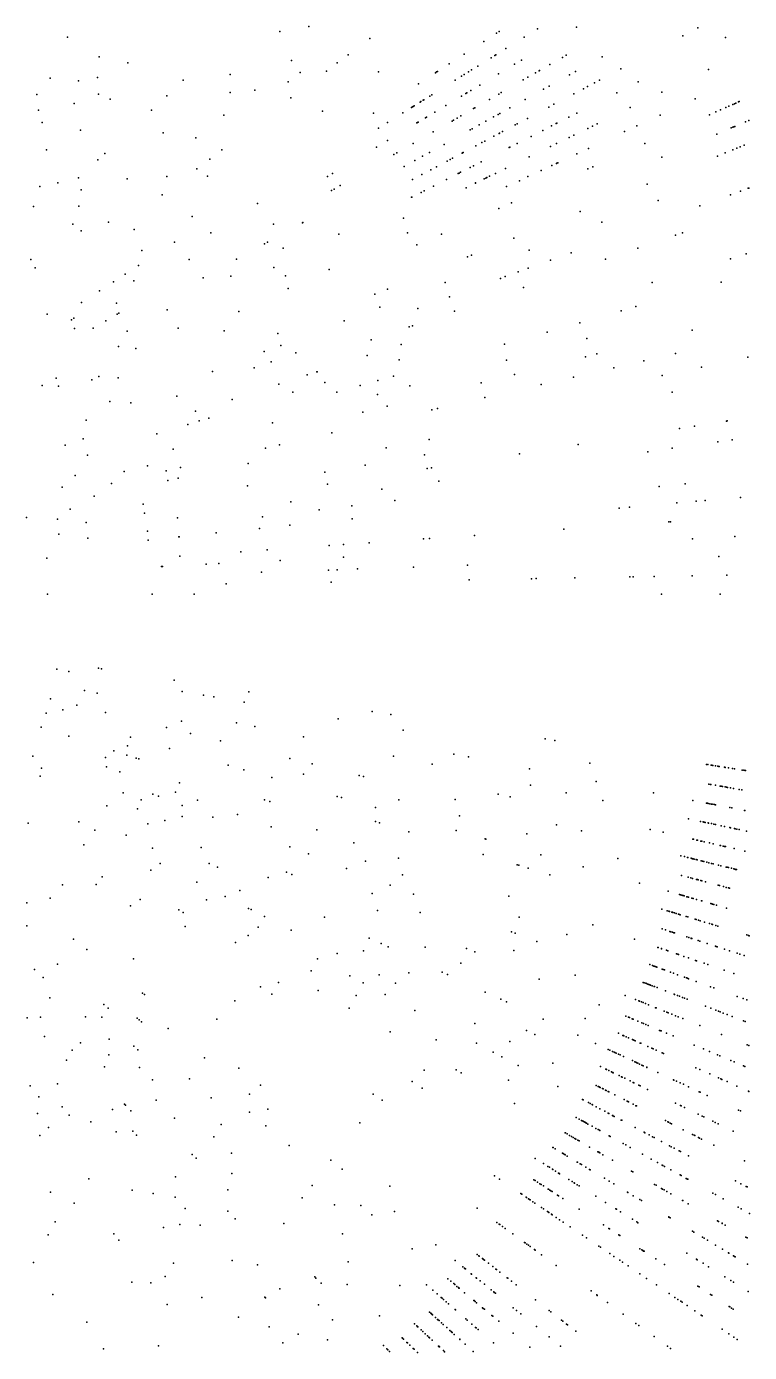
# Model space of a CAD drawing. Header units: metres. Extents: x -4327 to 4266, y -3886 to 3992.
# Drawn here: x 36.6 to 103.5, y -70.3 to 52.6 of the extents above; entities that cross this region are included whole.
import ezdxf

# ---------------------------------------------------------------- set-up
doc = ezdxf.new("R2010")
doc.units = ezdxf.units.M

msp = doc.modelspace()

# ---------------------------------------------------------------- linework, layer by layer
for p in [(40.35, 51.64, 2476.88), (60.01, 52.17, 2491.23), (62.71, 52.62, 2479.9), (80.09, 52.01, 2482.41), (80.32, 52.16, -94.79), (82.63, 51.63, -95.59), (83.88, 52.41, 2466.02), (87.49, 52.57, 2477.4), (97.34, 51.76, 2478.55), (98.73, 52.5, 2483.48), (101.29, 51.61, 2494.41), (68.36, 51.51, 2470.52), (78.91, 51.24, -91.51), (80.94, 50.58, -93.34), (43.3, 49.81, 2494.38), (45.94, 49.26, 2494.34), (61.1, 49.48, 2463.25), (65.34, 49.24, 2478.65), (66.34, 49.99, 2475.61), (75.7, 49.16, -96.32), (77.08, 50.06, -94.4), (79.58, 49.73, -94.61), (79.93, 49.94, -95.96), (80.01, 50, -94.09), (82.4, 49.51, -94.42), (86.18, 49.76, 2481.01), (86.53, 49.96, 2491), (89.86, 49.81, 2493.63), (55.43, 48.18, 2469.91), (61.89, 48.35, 2460.75), (64.33, 48.48, 2481.19), (69.16, 48.43, 2475.81), (74.44, 48.34, -97.02), (74.54, 48.41, -97.26), (74.62, 48.46, -96.83), (76.84, 48.02, -90.76), (77.08, 48.17, -99.14), (77.5, 48.43, -90.34), (77.77, 48.6, -97.01), (78.36, 48.96, 2472.02), (80.26, 48.22, -96.91), (81.76, 49.12, -95.54), (83.69, 48.32, -95.33), (84.03, 48.52, -93.86), (84.05, 48.53, -92.76), (85.03, 49.09, -93.74), (86.83, 48.13, -94.77), (87.41, 48.45, -93.35), (91.6, 48.7, 2452.81), (99.71, 48.63, 2463.75), (38.74, 47.84, 2479.99), (41.38, 47.6, 2486.45), (43.12, 47.89, 2486.92), (51.08, 47.64, 2486.02), (57.7, 46.73, 2497.15), (60.8, 47.5, 2459.29), (72.87, 47.32, -92.62), (76.27, 47.66, -90.38), (78.55, 47.2, 2451.79), (82.56, 47.67, 2478.17), (83, 47.92, 2491.16), (84.45, 46.81, 2474.87), (84.95, 47.09, -95.91), (88.13, 46.86, -95.29), (88.52, 47.07, -94.47), (89.17, 47.41, -93.31), (89.62, 47.65, -92.76), (93.21, 47.49, 2473.29), (37.5, 46.31, 2454.78), (40.97, 45.5, 2466.74), (43.22, 46.34, 2497.95), (44.32, 45.9, 2462.17), (49.56, 46.21, 2459.57), (55.42, 46.5, 2478.44), (61.04, 46, 2479.57), (73, 45.61, -92.36), (73.09, 45.67, -91.57), (73.29, 45.79, -92.72), (73.34, 45.83, -91.98), (73.9, 46.18, -92.38), (74.08, 46.29, -94.24), (76.85, 46.18, 2470.87), (77.24, 46.41, -92.66), (77.33, 46.46, -92.56), (77.71, 46.69, -90.71), (79.45, 45.87, -90.69), (80.3, 46.36, -89.69), (80.52, 46.49, -91.92), (82.74, 45.87, -92.41), (87.25, 46.39, -97.05), (91.22, 46.48, 2484.89), (95.41, 46.53, 2477.73), (98.49, 45.93, 2504.64), (102.13, 45.47, -119.3), (102.24, 45.52, -120.22), (102.49, 45.63, -117.9), (102.55, 45.66, -117.84), (37.66, 44.88, 2469.05), (48.12, 44.88, 2486.88), (54.82, 44.4, 2462.99), (63.96, 44.78, 2488.78), (68.68, 44.6, -94.77), (71.41, 44.62, -94.4), (72.2, 45.11, -92.55), (72.29, 45.17, -95.15), (72.36, 45.22, -91.35), (72.45, 45.27, -92.27), (74.37, 44.68, -97.15), (75.39, 45.3, -90.92), (76.79, 44.34, -93.69), (77.95, 45.01, -90.65), (78.08, 45.08, -92.61), (79.8, 44.24, 2477.32), (80.25, 44.48, -90.32), (80.38, 44.55, -92.65), (81.32, 45.08, -94.05), (84.93, 45.16, 2500.4), (85.4, 45.41, -92.74), (87.51, 44.59, -94.07), (92.46, 45.1, 2464.1), (95.23, 44.41, 2484.28), (99.81, 44.44, -119.95), (100.41, 44.7, -119.35), (100.83, 44.89, -121.98), (101.31, 45.11, -119.12), (101.6, 45.24, 2470), (101.96, 45.4, -117.42), (38, 43.72, 2498.58), (41.55, 43.02, 2463.77), (69.16, 43.21, -96.38), (70, 43.74, 2459.87), (72.69, 43.68, -91.49), (72.78, 43.73, 2450.53), (72.82, 43.75, -91.35), (73.51, 44.17, -92.31), (73.6, 44.22, -91.53), (75.97, 43.86, -91.49), (76.1, 43.93, -93.76), (76.45, 44.14, -90.96), (77.65, 43.04, -92.9), (77.82, 43.14, -95.47), (78.49, 43.51, -90.57), (79.11, 43.85, -93.72), (81.82, 43.51, 2479.27), (81.99, 43.59, 2484.27), (82.95, 44.1, -92.37), (85.19, 43.41, -96.72), (85.61, 43.62, -96.25), (85.66, 43.65, -96.19), (86.78, 44.21, -94.93), (88.54, 43.18, 2489.8), (88.97, 43.39, -94.71), (89.4, 43.6, 2479.76), (93.08, 43.41, -101.65), (101.81, 43.22, -122.1), (101.97, 43.28, -118.21), (102.05, 43.32, 2492.29), (102.14, 43.36, -119.06), (103.15, 43.79, -118.02), (103.46, 43.92, 2496.22), (49.21, 42.78, 2464.39), (52.24, 42.31, 2489.34), (69.99, 42.05, -95.97), (72.37, 41.78, -92.96), (74.21, 42.85, -91.35), (78.72, 41.86, -95.98), (79.01, 42.01, -90.82), (79.85, 42.46, -93.39), (80.34, 42.72, -90.74), (80.36, 42.73, -92.47), (80.65, 42.88, 2480.07), (82.01, 41.78, -89.32), (83.28, 42.43, -93.21), (84.36, 42.99, 2461.18), (85.65, 41.78, -95.97), (86.82, 42.35, -94.67), (87.26, 42.56, -94.52), (91.95, 42.88, 2495.44), (100.48, 42.65, -119.71), (38.41, 41.19, 2487.61), (43.81, 40.86, 2467.77), (54.66, 41.19, 2484.06), (68.98, 41.45, 2478.94), (70.58, 40.75, -96.42), (70.84, 40.9, -95.83), (73.24, 40.6, -94.81), (73.88, 40.95, -94.17), (75.23, 41.7, -95.47), (76.91, 40.89, -91.04), (76.94, 40.91, -92.38), (77, 40.94, -96.07), (78.18, 41.57, -90.35), (81.26, 41.4, -101.56), (81.32, 41.43, -92.93), (85.09, 41.5, -96.6), (87.52, 40.81, -93.62), (88.59, 41.31, 2470.57), (93.83, 41.77, 2460.11), (100.54, 40.62, -121.7), (101.26, 40.91, -119.65), (101.97, 41.2, 2472.56), (102.34, 41.35, -119.6), (102.64, 41.47, -121.68), (103.02, 41.62, -119.61), (43.17, 40.26, 2487.55), (52.34, 39.44, 2476.88), (53.53, 40.34, 2482.1), (71.54, 39.65, -95.19), (72.52, 40.2, 2470.86), (73.99, 39.34, -94.77), (74.52, 39.62, -90.85), (75.5, 40.14, -93.57), (75.78, 40.3, 2477.26), (76.01, 40.42, -94.72), (77.64, 39.56, -93.08), (77.94, 39.71, -91.03), (78.65, 40.08, -93.38), (80.92, 39.47, -93.08), (83.11, 40.54, -93.84), (85.21, 39.74, -93.36), (85.65, 39.94, -96.75), (85.68, 39.95, -95.32), (85.75, 39.98, -95.6), (88.54, 39.42, 2484.11), (89.02, 39.63, 2497.35), (95.41, 40.5, 2482.59), (39.47, 38.12, 2483.64), (41.38, 38.59, 2499.36), (45.87, 38.49, 2466.77), (49.55, 38.71, 2478.7), (53.32, 38.74, 2490.88), (64.43, 38.71, 2482.36), (64.91, 39, 2456.58), (72.31, 38.45, -95.1), (73.16, 38.9, -95.58), (75.46, 38.45, -92.27), (76.53, 38.99, -91.16), (76.62, 39.04, -91.06), (76.76, 39.11, -95), (78.14, 38.11, -94.62), (78.15, 38.12, -91.88), (78.94, 38.5, -91.39), (79.11, 38.58, -92.59), (79.18, 38.62, -90.78), (79.45, 38.75, -91.19), (79.99, 39.01, 2490.16), (82.21, 38.33, -96.58), (83, 38.71, -98.16), (84.23, 39.28, -98.95), (37.8, 37.8, 2480.67), (41.63, 37.48, 2474.37), (49.12, 37.02, 2477.99), (64.81, 37.42, 2471.37), (65.05, 37.56, 2480.61), (65.61, 37.88, 2457.83), (73.1, 37.25, -94.64), (73.38, 37.39, -94.37), (74.24, 37.83, -94.85), (77.27, 37.68, -91.43), (81.02, 37.78, 2501.15), (94.05, 38, 2494.94), (101.75, 37.03, 2464.62), (102.68, 37.37, -118.92), (103.4, 37.64, -119.23), (103.45, 37.65, -120.21), (37.21, 35.93, 2462.96), (41.39, 35.98, 2482.64), (57.96, 36.21, 2480.56), (72.22, 36.8, -95.48), (72.23, 36.81, -96.46), (80.3, 35.75, 2497.45), (81.46, 36.27, 2494.91), (95.05, 36.49, 2471.15), (98.92, 36.01, 2457.25), (44.15, 34.49, 2474.62), (51.91, 35.02, 2468.46), (62.13, 34.44, 2479.98), (62.16, 34.46, 2481.48), (71.48, 34.86, 2491.73), (87.82, 35.48, 2497.45), (89.85, 34.49, 2501.65), (40.86, 34.29, 2475.43), (41.62, 33.7, 2485.17), (46.53, 33.8, 2480.58), (53.62, 33.51, 2492.7), (59.42, 34.3, 2490.31), (65.49, 33.37, 2471.91), (71.85, 33.51, 2483.99), (74.98, 33.38, 2486.4), (96.67, 33.29, 2481.39), (97.31, 33.51, 2497.88), (50.27, 32.64, 2469.02), (58.61, 32.49, 2481.6), (58.88, 32.64, 2493.09), (60.32, 32.07, 2479.81), (72.72, 32.38, 2493.98), (81.68, 33, 2503.2), (93.18, 32.09, 2491.05), (36.96, 31.02, 2491.78), (47.23, 31.85, 2457.09), (51.63, 31.02, 2481.02), (56.01, 31.05, 2471.17), (77.39, 31.27, 2487.6), (77.77, 31.42, 2499.59), (83.1, 31.9, 2490.66), (85.07, 30.96, 2494.86), (86.99, 31.66, 2476.52), (90.19, 31.05, 2479.42), (101.74, 31.1, 2483.22), (103.21, 31.56, -119.8), (37.36, 30.25, 2482.53), (45.68, 29.66, 2465.15), (46.92, 30.47, 2471.12), (59.47, 30.3, 2471.6), (60.55, 29.53, 2494.84), (64.58, 30.11, 2487.73), (82.1, 29.88, 2482.46), (83.03, 30.22, 2472.17), (44.6, 28.96, 2467.93), (46.49, 29.05, 2481.14), (52.92, 29.33, 2492.52), (55.47, 29.49, 2476.45), (60.78, 28.34, 2483.34), (69.99, 28.28, 2492.86), (75.32, 28.91, 2485.19), (80.45, 29.28, 2471.02), (80.89, 29.44, 2484.51), (82.59, 28.44, 2481.96), (94.51, 28.9, 2498.05), (100.88, 28.93, 2481.28), (41.65, 27.05, 2494.26), (43.32, 28.13, 2459.46), (68.82, 27.81, 2496.4), (75.73, 27.56, 2482.44), (75.74, 27.57, 2482.94), (38.48, 25.96, 2466.56), (44.88, 26.97, 2492.95), (44.95, 25.95, 2471.46), (45.11, 26.05, 2480.45), (49.57, 26.36, 2479.86), (56.21, 26.21, 2498.48), (69.28, 26.6, 2495.9), (72.81, 26.5, 2469.78), (76.18, 26.23, 2481.69), (91.63, 26.27, 2477.67), (93, 26.67, 2479.61), (40.71, 25.44, 2479.04), (40.95, 25.59, 2493.53), (40.99, 24.63, 2469.29), (42.72, 24.67, 2477.76), (43.89, 25.34, 2477.73), (50.59, 24.67, 2486.36), (65.99, 25.33, 2467.99), (71.99, 24.79, 2470.08), (72.3, 24.89, 2480.57), (87.79, 25.17, 2479.57), (45.88, 24.39, 2474.2), (54.86, 24.42, 2473.52), (59.84, 24.17, 2490.41), (68.48, 23.58, 2481.44), (84.78, 24.31, 2467.67), (88.45, 23.7, 2449.79), (98.19, 24.48, 2489.19), (45.09, 22.97, 2473.73), (46.68, 22.77, 2472.95), (58.58, 22.49, 2473.45), (60.11, 23.07, 2484.67), (61.51, 22.39, 2473.88), (68.1, 22.13, 2499.97), (71.24, 23.15, 2473.87), (80.82, 23.18, 2465.57), (89.38, 22.29, 2501.05), (96.67, 22.32, 2473.51), (57.63, 20.98, 2470.99), (59.22, 21.56, 2484.45), (71.07, 21.73, 2499.4), (81, 21.7, 2459.07), (88.33, 22.02, 2471.57), (90.96, 21, 2497.51), (93.74, 21.64, 2465.62), (99.08, 21.06, 2491.44), (103.35, 21.97, 2498.27), (39.3, 20.02, 2487.86), (42.61, 19.87, 2498.31), (43.27, 20.18, 2465.29), (45.06, 20.06, 2477.51), (53.78, 20.64, 2484.58), (62.56, 20.33, 2486.13), (63.45, 20.61, 2470.35), (63.47, 20.62, 2471.1), (69.1, 19.82, 2462.95), (70.55, 20.23, 2468.16), (81.75, 20.38, 2470.56), (87.22, 20.14, 2466.88), (95.42, 20.28, 2500.35), (38, 19.36, 2481.88), (39.52, 19.28, 2480.36), (59.94, 19.48, 2484.45), (61.23, 18.72, 2470.67), (64.2, 19.63, 2486.09), (65.3, 18.72, 2465.56), (67.47, 19.35, 2498.26), (69.07, 18.51, 2496.48), (72.06, 19.31, 2463.62), (78.67, 19.61, 2497.43), (84.21, 19.44, 2494.25), (96.34, 18.73, 2480.56), (44.26, 17.88, 2465.29), (46.23, 17.75, 2487.01), (50.47, 18.37, 2492.42), (55.59, 18.06, 2463.31), (69.95, 17.44, 2469.95), (74.61, 17.23, 2484.07), (79.01, 18.24, 2456.41), (42.07, 16.15, 2465.84), (52.2, 16.96, 2484.39), (52.55, 16.07, 2487.14), (53.45, 16.34, 2469.12), (67.7, 16.88, 2483.27), (74.09, 17.11, 2466.83), (101.39, 16.06, 2491.39), (101.44, 16.07, 2492.64), (48.63, 14.87, 2485.98), (51.51, 15.75, 2499.92), (59.35, 15.9, 2475.24), (64.84, 14.97, 2464.35), (97.04, 15.37, 2483.31), (98.42, 15.59, 2484.25), (40.14, 13.82, 2470.89), (41.81, 14.4, 2494.36), (58.7, 13.55, 2481.77), (59.99, 13.85, 2480.24), (69.85, 13.58, 2484.23), (73.86, 14.36, 2484.86), (87.66, 13.88, 2483.16), (96.36, 13.54, 2493.85), (100.59, 14.14, 2465.41), (101.92, 14.32, 2497.88), (42.2, 12.9, 2489.11), (50.15, 13.44, 2472.2), (73.41, 12.94, 2461.87), (82.2, 13.02, 2480.1), (94.09, 13.22, 2469.67), (45.6, 11.37, 2497.06), (47.75, 11.9, 2471.51), (49.5, 11.43, 2483.73), (50.83, 11.74, 2483.95), (57.07, 12.13, 2458.81), (64.17, 11.31, 2462.64), (67.93, 11.98, 2503.55), (73.67, 11.67, 2463.37), (74.07, 11.73, 2476.61), (39.87, 9.94, 2469.91), (41.06, 11, 2473.88), (44.43, 10.26, 2495.33), (49.64, 10.55, 2480.98), (50.61, 10.76, 2463.71), (57.02, 10.06, 2497.58), (64.42, 10.2, 2464.89), (74.73, 10.5, 2492.36), (95.14, 10, 2486.66), (97.55, 10.25, 2479.31), (42.81, 9.1, 2468.86), (69.46, 9.76, 2496.51), (70.66, 8.68, 2485.48), (98.58, 8.63, 2467.27), (99.42, 8.7, 2488.25), (102.68, 8.98, 2468.85), (40.6, 7.89, 2485.91), (47.36, 8.35, 2483.53), (47.48, 7.52, 2482.28), (61.03, 8.58, 2482.74), (63.67, 7.82, 2475.67), (66.68, 8.19, 2487.84), (91.43, 8, 2491.81), (92.39, 8.08, 2481.27), (96.78, 8.47, 2489.86), (36.56, 7.11, 2483.22), (39.42, 6.95, 2487.43), (42.08, 6.66, 2479.38), (50.53, 7.1, 2494.23), (58.4, 7.17, 2479.3), (60.94, 6.4, 2468.49), (66.73, 7.01, 2484.59), (96.03, 6.71, 2502.15), (96.21, 6.73, 2471.87), (39.54, 5.56, 2481.68), (42.24, 5.19, 2476.88), (47.75, 5.86, 2484.53), (47.83, 5.03, 2483.78), (47.83, 5.03, 2483.53), (50.66, 5.32, 2489.98), (50.7, 5.33, 2491.98), (54.11, 5.69, 2462.9), (58.15, 6.11, 2463.81), (73.33, 5.13, 2472.16), (73.88, 5.17, 2490.65), (78.06, 5.46, 2494.27), (86.31, 6.04, 2497.25), (98.22, 5.15, 2486.06), (102.15, 5.35, 2482.64), (56.42, 3.95, 2498.36), (58.86, 4.12, 2486.3), (64.6, 4.52, 2499.16), (65.9, 4.61, 2496.63), (68.28, 4.77, 2484.31), (38.44, 3.36, 2482.45), (49.07, 2.57, 2468.01), (49.15, 2.58, 2472.01), (50.75, 3.55, 2487.23), (53.19, 2.79, 2471.93), (54.37, 2.85, 2464.15), (60.04, 3.15, 2476.52), (65.92, 3.45, 2494.88), (72.4, 2.53, 2481.94), (77.41, 2.7, 2469.04), (100.68, 3.52, 2477.95), (58.32, 2.04, 2459.31), (64.54, 2.25, 2492.16), (65.34, 2.28, 2471.14), (67.2, 2.35, 2489.84), (77.54, 1.35, 2472.03), (83.33, 1.45, 2483.85), (83.77, 1.46, 2496.84), (87.34, 1.52, 2481.96), (92.43, 1.61, 2473.27), (92.73, 1.62, 2481.27), (94.7, 1.65, 2497.45), (98.21, 1.71, 2482.81), (101.42, 1.77, 2494.94), (38.5, 0, 2476.7), (48.2, 0, 2489.28), (52.07, 0, 2479.2), (55.06, 0.96, 2492.64), (64.76, 1.13, 2499.41), (95.37, 0, 2478.92), (100.79, 0, 2479.2), (39.37, -6.94, 2484.18), (40.49, -7.14, 2471.16), (43.22, -6.84, 2468.11), (43.5, -6.89, 2484.61), (50.23, -7.96, 2485.98), (38.78, -9.67, 2483.93), (41.94, -8.91, 2495.38), (43.09, -9.16, 2485.11), (50.96, -8.99, 2463.96), (52.95, -9.34, 2495.17), (53.9, -9.5, 2477.15), (57.16, -9.05, 2496.33), (38.39, -11.01, 2481.93), (39.92, -10.7, 2483.91), (41.22, -10.28, 2472.14), (43.86, -10.94, 2473.84), (56.72, -10, 2484.08), (68.56, -10.86, 2470.53), (50.9, -11.75, 2487.2), (55.99, -11.9, 2469.09), (57.7, -12.26, 2485.8), (65.41, -11.53, 2459.6), (70.3, -11.13, 2484.98), (37.92, -12.32, 2477.68), (40.49, -13.16, 2477.88), (46.2, -13.25, 2482.03), (49.52, -12.35, 2494.73), (51.74, -12.9, 2474.68), (62.21, -13.22, 2454.18), (71.44, -12.6, 2485.44), (84.59, -13.4, 2471.77), (44.64, -14.51, 2494.31), (45.91, -14.04, 2479.04), (49.79, -14.28, 2466.46), (54.52, -13.59, 2481.86), (85.5, -13.54, 2498.5), (37.13, -15, 2488.68), (43.88, -15.11, 2465.81), (45.85, -14.9, 2489.53), (46.71, -15.18, 2467.01), (46.96, -15.26, 2479.76), (55.23, -15.84, 2478.33), (60.95, -15.2, 2476.45), (63, -15.71, 2454.14), (70.55, -15, 2470.95), (74.12, -15.75, 2458.08), (76.13, -14.8, 2472.03), (77.48, -15.06, 2472.99), (88.72, -15.64, 2482.62), (99.52, -15.76, -119.75), (99.66, -15.78, -122.88), (99.97, -15.83, -129.04), (100.03, -15.84, -118.65), (100.11, -15.86, -123.16), (100.38, -15.9, -120.65), (100.57, -15.93, -122.77), (100.68, -15.95, 2473.9), (100.69, -15.95, -124.29), (37.83, -16.84, 2489.16), (37.96, -16.11, 2478.66), (43.97, -16, 2486.56), (45.19, -16.45, 2483.28), (56.68, -16.25, 2484.8), (59.27, -16.99, 2483.98), (62.21, -16.67, 2485.42), (67.38, -16.8, 2471.52), (67.76, -16.89, 2485.52), (83.15, -16.16, 2484.06), (101.19, -16.03, 2486.64), (101.22, -16.03, -128.04), (101.25, -16.04, -120.23), (101.58, -16.09, -119.29), (101.93, -16.14, -119.31), (102.12, -16.17, -126.34), (102.83, -16.29, -116.84), (102.99, -16.31, -119.37), (103.12, -16.33, -116.92), (103.15, -16.34, -116.56), (45.51, -18.39, 2465.26), (50.34, -18.32, 2486.42), (50.73, -17.47, 2489.92), (83.23, -17.69, 2495.05), (86.55, -18.4, 2475.67), (89.32, -17.36, 2470.32), (94.62, -18.39, 2470.37), (99.75, -17.59, -128.99), (99.9, -17.61, -120.16), (99.92, -17.62, -125.65), (100.35, -17.69, -124.65), (100.8, -17.77, -123.95), (100.89, -17.79, -125.17), (101.02, -17.81, -120.83), (101.25, -17.85, -120.31), (101.39, -17.88, -117.2), (101.48, -17.89, -126.62), (101.74, -17.94, -117.22), (102.02, -17.99, -119.63), (102.56, -18.08, -126.69), (102.81, -18.13, -116.26), (44, -19.59, 2487.03), (47.17, -19.06, 2487.23), (48.27, -18.53, 2461.96), (48.78, -18.72, 2487.7), (50.98, -19.57, 2471.9), (52.39, -19.07, 2462.87), (58.61, -19.04, 2482.74), (59.08, -19.2, 2448.96), (65.32, -18.73, 2466.56), (65.72, -18.84, 2481.56), (71.05, -19.04, 2473.66), (76.24, -19.01, 2461.75), (80.23, -18.52, 2494.39), (81.35, -18.78, 2488.1), (89.92, -19.11, 2459.53), (98.28, -19.1, 2496.24), (99.52, -19.34, -127.95), (99.56, -19.35, -128.87), (99.61, -19.36, -118.49), (99.62, -19.36, -127.23), (99.69, -19.38, -128.46), (99.69, -19.38, -127.18), (99.84, -19.41, -126.09), (99.99, -19.44, -118.15), (100.11, -19.46, -117.39), (100.28, -19.49, -118.89), (100.37, -19.51, -117.82), (46.85, -19.89, 2488.23), (50.98, -20.6, 2488.89), (53.82, -20.66, 2486.58), (56.09, -20.41, 2458.78), (68.88, -19.75, 2501.72), (76.67, -20.54, 2486.73), (97.87, -20.8, 2494.49), (101.69, -19.77, -118.97), (101.88, -19.8, -118.8), (103.04, -20.03, -119.1), (103.07, -20.03, -119.4), (36.72, -21.2, 2467.64), (41.4, -21.09, 2468.81), (42.88, -21.85, 2485.03), (42.89, -21.85, 2485.53), (47.78, -21.27, 2490.2), (49.37, -20.95, 2488.92), (59.23, -21.56, 2484.95), (63.43, -21.84, 2484.34), (68.87, -21.06, 2467.45), (69.26, -21.17, 2481.19), (71.95, -22, 2484.86), (76.34, -21.89, 2488.23), (85.64, -21.35, 2469.42), (87.96, -21.93, 2461.33), (94.32, -21.78, 2481.11), (95.53, -22.05, 2478.06), (98.99, -21.04, -120.68), (99.23, -21.09, -119.5), (99.27, -21.1, -125.95), (99.29, -21.1, -127.54), (99.3, -21.11, -127.84), (99.4, -21.13, -125.84), (99.7, -21.19, -118.1), (99.72, -21.2, -124.29), (99.98, -21.25, -120.81), (100.21, -21.3, -119.62), (100.37, -21.33, -118.5), (100.9, -21.45, -117.69), (101.19, -21.51, -117.77), (101.68, -21.61, -118.99), (101.74, -21.63, -116.6), (102.12, -21.71, -126.15), (102.18, -21.72, -125.12), (102.35, -21.76, -119.38), (102.56, -21.8, -118.19), (103.24, -21.94, -118.58), (41.86, -23.2, 2471.54), (45.78, -22.33, 2489.98), (66.88, -23.03, 2469.74), (79.02, -22.66, 2490.39), (79.08, -22.68, 2492.14), (82.88, -22.21, 2476.51), (98.28, -22.69, -124.21), (98.33, -22.7, -119.94), (98.65, -22.77, -120.32), (98.7, -22.79, -127.7), (99.02, -22.86, -123.9), (99.11, -22.88, -125.12), (99.31, -22.93, -118.1), (99.81, -23.04, -123.23), (100.16, -23.12, -127.15), (100.79, -23.27, -117.11), (100.84, -23.28, 2478.84), (101.06, -23.33, -118.86), (48.22, -23.52, 2489.67), (52.72, -23.47, 2489.33), (60.93, -23.39, 2466.64), (62.66, -24.05, 2485.59), (71.02, -24.45, 2480.61), (78.84, -24.1, 2497.39), (84.19, -24.14, 2488.71), (91.32, -24.47, 2492.96), (97.14, -24.22, -121.92), (97.5, -24.31, 2471.71), (97.78, -24.38, -123.96), (97.8, -24.38, -120.05), (98.11, -24.46, -119.77), (98.18, -24.48, -119.06), (98.25, -24.5, -128.37), (98.3, -24.51, -119.61), (98.3, -24.51, -123.52), (98.4, -24.53, -118.54), (98.56, -24.57, -125.23), (101.19, -23.36, -126.61), (101.27, -23.38, -117.67), (101.28, -23.38, -116.66), (102.08, -23.57, -126.18), (103.09, -23.8, -118.35), (48.06, -25.56, 2463.9), (48.92, -24.93, 2485.39), (53.47, -24.93, 2486.3), (54.23, -25.29, 2465.02), (60.64, -25.74, 2489.88), (66.18, -25.4, 2474.99), (67.94, -24.73, 2476.95), (82.01, -25.07, 2475.26), (82.15, -25.11, 2479.26), (83.03, -25.38, 2466.97), (88.1, -25.26, 2488.31), (98.58, -24.58, -125.54), (98.68, -24.6, -127.06), (98.68, -24.6, -120.59), (99.05, -24.7, 2477.65), (99.15, -24.72, -119.85), (99.29, -24.76, -123.65), (99.56, -24.82, -117.84), (99.76, -24.87, -119.65), (99.98, -24.93, -119.12), (100.15, -24.97, -117.63), (100.65, -25.09, -127.03), (100.86, -25.15, -116.66), (101.36, -25.27, -126.1), (101.42, -25.29, -116.14), (101.45, -25.3, -125.37), (101.58, -25.33, -116.33), (101.85, -25.39, -119.1), (102.05, -25.44, -125.83), (102.05, -25.44, -125.83), (102.14, -25.47, 2457.25), (102.22, -25.49, -118.75), (102.3, -25.51, -117.68), (39.9, -26.91, 2485.53), (43.01, -26.88, 2479.48), (43.56, -26.17, 2484.23), (52.32, -26.66, 2474.3), (58.95, -26.25, 2490.41), (61.14, -25.95, 2459.6), (70.24, -26.96, 2484.86), (71.38, -25.98, 2464.33), (85.01, -25.99, 2487.16), (93.33, -26.76, 2488.36), (97.23, -26.05, -120.16), (97.83, -26.21, -126.12), (98.08, -26.28, -119.74), (98.24, -26.32, -126.09), (98.24, -26.32, -119.94), (98.62, -26.42, 2477.9), (98.69, -26.44, -125.4), (98.75, -26.46, -116.51), (99.02, -26.53, -120.23), (99.09, -26.55, -119.51), (99.43, -26.64, -126.06), (100.62, -26.96, -126.02), (100.74, -26.99, -116.02), (38.75, -28.15, 2473.29), (54.94, -27.99, 2483.98), (56.3, -27.46, 2469.46), (68.57, -27.71, 2487.4), (72.4, -27.79, 2472.03), (81.22, -27.97, 2479.26), (95.97, -27.52, 2489.25), (97.04, -27.82, -127.98), (97.12, -27.85, -122.77), (97.26, -27.89, -126.84), (97.34, -27.91, -127.09), (97.36, -27.92, -118.65), (97.47, -27.95, -121.17), (97.7, -28.02, -118.67), (97.72, -28.02, -126.45), (97.73, -28.02, -124.51), (97.85, -28.06, -117.55), (98.18, -28.15, -116.92), (98.29, -28.18, -117.82), (101.1, -27.09, -118.36), (101.35, -27.16, -125.39), (101.57, -27.21, -118.26), (101.67, -27.24, -118.51), (36.59, -28.59, 2467.56), (46.19, -28.86, 2465.15), (47.08, -28.29, 2485.89), (50.66, -29.25, 2465.06), (51.06, -29.48, 2484.55), (53.24, -28.31, 2484.02), (57.13, -29.11, 2474.17), (57.36, -29.22, 2484.17), (69.05, -29.31, 2477.36), (73, -29.49, 2466.74), (95.41, -29.17, 2487.5), (95.9, -29.32, -119.17), (96.05, -29.37, -119.37), (96.09, -29.38, -123.87), (96.31, -29.44, -127.53), (96.37, -29.46, 2478.7), (96.41, -29.48, -123.6), (98.62, -28.28, -126.34), (99.08, -28.41, -118.76), (99.1, -28.42, -116.08), (99.94, -28.66, -116.3), (100.01, -28.68, -118.57), (100.08, -28.7, -118.52), (100.22, -28.74, -126.27), (100.45, -28.8, -118.18), (101.37, -29.07, -117.32), (36.6, -30.71, 2467.54), (58.6, -29.86, 2485.63), (64.16, -29.92, 2471.49), (82.17, -29.91, 2484.71), (88.99, -30.64, 2481.72), (96.57, -29.52, -126.03), (96.73, -29.57, 2487.94), (96.95, -29.64, -125.4), (97.04, -29.67, -119.14), (97.04, -29.67, -119.14), (97.1, -29.69, -118.43), (97.65, -29.85, -126.73), (97.81, -29.9, -117.46), (98.48, -30.11, -116.85), (98.57, -30.13, 2468.85), (98.78, -30.2, -116.57), (98.94, -30.25, -119.08), (99.34, -30.37, 2488.33), (99.81, -30.51, -118.29), (100.03, -30.58, -125.98), (100.1, -30.6, -125.93), (100.4, -30.69, -118.08), (51.25, -30.79, 2462.77), (57.07, -31.63, 2466.14), (58.02, -30.85, 2483.63), (61.07, -31.12, 2487.81), (68.3, -31.85, 2488.86), (81.47, -31.27, 2479.46), (81.8, -31.4, 2489.71), (86.59, -31.52, 2465.28), (95.43, -31.01, -119.78), (95.72, -31.1, -120.82), (96.15, -31.24, -122.72), (96.24, -31.27, -125.87), (96.39, -31.32, -125.09), (96.5, -31.36, -124.68), (96.57, -31.38, -124.62), (97.7, -31.75, -126.23), (97.88, -31.8, -116.9), (98.1, -31.87, -117.03), (98.12, -31.88, -116.68), (98.18, -31.9, -116.62), (100.58, -30.75, -117.91), (103.28, -31.57, -119.74), (103.41, -31.61, -116.91), (103.49, -31.64, -119.2), (40.92, -31.97, 2472.7), (42.15, -32.93, 2482.67), (55.9, -32.27, 2490.91), (67.76, -33.05, 2489.61), (69.41, -32.36, 2484.32), (70.05, -32.67, 2463.79), (73.47, -32.71, 2477.44), (77.29, -32.81, 2462.07), (78.08, -33.14, 2487.3), (81.7, -33.01, 2503.7), (83.82, -32.18, 2474.37), (92.86, -31.97, 2482.31), (95.02, -32.72, -124.18), (95.06, -32.73, -119.61), (95.35, -32.83, -126.14), (95.37, -32.84, -127.73), (95.82, -32.99, -117.94), (95.96, -33.04, -124.98), (98.75, -32.08, -126.3), (98.92, -32.14, -125.83), (99.6, -32.36, -118.31), (100.35, -32.6, -118.28), (100.43, -32.63, -117.86), (100.53, -32.66, -118.11), (101.2, -32.88, -117.47), (101.65, -33.03, -116.7), (39.44, -34.28, 2488.2), (46.48, -33.77, 2478.33), (63.52, -33.77, 2464.7), (65.34, -33.29, 2466.41), (76.77, -34.18, 2464.32), (94.27, -34.31, -121.09), (96.75, -33.31, -119.08), (96.89, -33.36, -117.95), (96.94, -33.38, -116.58), (97.43, -33.55, -116.79), (97.85, -33.69, -125.61), (98.5, -33.92, -119.12), (98.6, -33.95, -125.6), (99.3, -34.19, 2483.03), (99.67, -34.32, -118.03), (102.37, -33.26, -117.02), (102.61, -33.34, -119.5), (103.02, -33.47, -119.45), (37.3, -34.78, 2492.98), (38.09, -35.52, 2479.7), (62.92, -34.88, 2464.7), (66.51, -35.36, 2487.61), (69.21, -35.26, 2476.03), (71.95, -35.09, 2465.95), (75.05, -35, 2467.86), (75.56, -35.23, 2484.6), (87.36, -35.3, 2484.46), (94.53, -34.41, -128.25), (94.64, -34.45, -122.38), (94.67, -34.46, -126.86), (94.78, -34.5, -118.68), (94.78, -34.5, -126.45), (94.87, -34.53, -118.27), (94.94, -34.56, -126.95), (95.43, -34.73, -127.18), (95.53, -34.77, -117.66), (95.63, -34.81, -117.91), (96.21, -35.02, -119.02), (96.46, -35.11, -118.8), (96.86, -35.25, -125.95), (97.49, -35.48, -118.5), (97.68, -35.55, -118.33), (97.76, -35.58, -116.24), (97.86, -35.62, -118.16), (101.18, -34.84, 2497.71), (102.05, -35.14, -119.8), (58.23, -36.39, 2492.3), (59.88, -35.98, 2486.27), (63.57, -36.7, 2468.66), (67.73, -36.01, 2488.32), (70.74, -36.04, 2487.48), (79.04, -36.86, 2477.97), (84.02, -35.66, 2478.07), (93.68, -35.96, -118.46), (93.76, -35.99, -120.02), (93.92, -36.05, -118.9), (93.99, -36.08, -126.92), (94.1, -36.12, -120.05), (94.19, -36.16, -119.64), (94.28, -36.19, -119.23), (94.35, -36.22, -124.04), (94.5, -36.27, -123.27), (94.68, -36.34, -119.2), (94.71, -36.35, -118.84), (94.95, -36.45, -118.62), (95.72, -36.74, -126.4), (98.57, -35.88, -125.09), (99.9, -36.36, -117.23), (100.2, -36.47, -116.94), (38.72, -37.39, 2498.17), (43.71, -38, 2498.08), (47.31, -36.96, 2473.02), (47.47, -37.08, 2481.27), (55.84, -37.67, 2494.34), (59.28, -37.04, 2487.77), (67.09, -37.19, 2488.32), (69.76, -37.09, 2475.49), (80.49, -37.53, 2484.91), (81, -37.77, 2462.88), (89.6, -38.03, 2460.33), (92.01, -37.18, -119.39), (92.97, -37.56, -119.17), (93.25, -37.67, -117.95), (93.27, -37.68, -128.25), (93.33, -37.71, -119.5), (93.52, -37.78, -124.21), (93.66, -37.84, -125.37), (93.87, -37.92, -122.61), (94.15, -38.04, -119.09), (96.53, -37.06, -116.81), (96.58, -37.08, -118.42), (96.85, -37.18, -116.17), (97.04, -37.25, -125.88), (97.3, -37.35, -125.66), (97.49, -37.42, -125.48), (97.74, -37.52, -125.26), (102.37, -37.26, -116.5), (102.93, -37.46, -116.63), (102.94, -37.47, -119.35), (103.26, -37.58, -115.61), (36.61, -39.26, 2491.17), (37.84, -39.18, 2465.65), (42.01, -39.17, 2477.58), (43.54, -39.2, 2469.05), (44.12, -38.36, 2463.81), (46.8, -39.27, 2461.49), (66.43, -38.35, 2488.32), (72.52, -38.56, 2488.14), (88.28, -39.31, 2476.87), (92.07, -39.08, -118.74), (92.32, -39.19, -124.34), (92.39, -39.22, -128.11), (94.82, -38.31, -116.81), (94.87, -38.33, -118.42), (95.61, -38.63, -126.56), (95.85, -38.72, -117.17), (95.99, -38.78, -126.22), (96.33, -38.92, -115.7), (96.67, -39.06, -125.29), (96.91, -39.16, -117.82), (97.33, -39.32, -117.42), (99.44, -38.17, -117.71), (99.92, -38.35, -117.25), (100.39, -38.54, 2478.42), (100.39, -38.54, -116.78), (100.63, -38.63, -116.54), (100.81, -38.7, -116.37), (101.09, -38.81, -119.15), (101.46, -38.95, -116.74), (101.92, -39.12, 2484.85), (46.99, -39.43, 2471.24), (47.22, -39.62, 2483.49), (49.67, -40.23, 2466.67), (54.18, -39.36, 2479.85), (78.08, -39.78, 2489.96), (82.87, -40.42, 2466.78), (84.41, -39.36, 2491.76), (92.66, -39.33, -118.19), (92.72, -39.36, -126.56), (92.74, -39.36, -124.62), (93.17, -39.55, -122.3), (93.53, -39.7, -119.03), (93.7, -39.77, -117.55), (93.92, -39.87, -116.02), (94.13, -39.95, -118.48), (95.19, -40.41, -126.64), (95.22, -40.42, 2477.84), (95.29, -40.45, 2479.59), (95.32, -40.46, -118.01), (98.9, -39.96, -117.24), (102.95, -39.52, -116.27), (103.12, -39.58, -118.51), (38.22, -40.98, 2475.37), (41.57, -41.57, 2477.55), (44.22, -41.23, 2490.52), (70.25, -40.56, 2498.68), (74.5, -41.3, 2458.52), (78.23, -41.6, 2479.17), (81.33, -41.44, 2478.32), (83.63, -40.79, 2489.26), (87.6, -40.85, 2477.37), (89.25, -41.62, 2489.05), (91.37, -40.68, -119.39), (91.79, -40.87, -118.35), (91.84, -40.89, -118.96), (91.87, -40.91, -118.6), (91.89, -40.91, -126.67), (92.08, -41, -126.5), (92.32, -41.11, -123.07), (92.69, -41.27, -117.17), (92.73, -41.28, -117.47), (92.81, -41.32, 2465.66), (92.94, -41.38, -118.92), (93.39, -41.58, -118.83), (93.45, -41.61, -126.26), (95.83, -40.68, -125.1), (96.43, -40.93, -117.95), (98.4, -41.77, -117.36), (100.93, -40.78, 2477.61), (103.3, -41.74, -118.63), (40.8, -42.25, 2475.3), (44.19, -42.67, 2474.74), (46.5, -41.87, 2466.71), (46.86, -42.2, 2485.95), (53.05, -42.96, 2477.81), (79.77, -42.42, 2489.86), (80.59, -42.85, 2478.07), (90.44, -42.17, -118.6), (90.57, -42.23, -120.76), (90.84, -42.36, -122.47), (90.99, -42.43, -127.14), (91.05, -42.46, -121.94), (91.18, -42.52, -118.9), (91.38, -42.61, -121.97), (91.54, -42.68, -121.5), (91.54, -42.69, 2484.45), (91.85, -42.83, -117.94), (94.11, -41.9, -115.48), (94.48, -42.06, -118.12), (94.6, -42.12, -118.01), (94.87, -42.24, -125.63), (95.44, -42.49, -125.12), (95.54, -42.54, -124.7), (99.26, -42.13, -119.56), (99.81, -42.37, -116.98), (100.55, -42.68, -116.57), (100.76, -42.77, -118.74), (103.45, -41.8, -115.73), (40.26, -43.17, 2487.55), (43.79, -43.79, 2494.98), (47.03, -43.86, 2481.67), (56.21, -43.91, 2490.23), (73.39, -44.1, 2471.02), (76.34, -44.07, 2466.43), (82.1, -43.66, 2487.76), (85.29, -43.46, 2488.16), (89.72, -43.76, -123.76), (90.21, -44, -119.42), (90.25, -44.02, -126.17), (90.28, -44.03, -125.5), (90.48, -44.13, -128.2), (92.67, -43.21, -126.62), (92.9, -43.32, -126.09), (93, -43.37, -118.5), (93.09, -43.41, -125.92), (93.17, -43.45, -126.17), (93.34, -43.53, -115.84), (93.54, -43.62, -125.84), (93.68, -43.69, -115.5), (94, -43.83, -125.75), (94.01, -43.84, -115.51), (98.55, -43.88, -117.15), (98.92, -44.04, -116.43), (101.8, -43.21, -115.97), (102.09, -43.33, -118.09), (102.96, -43.71, -116.15), (103.09, -43.76, -118.09), (39.43, -45.35, 2475.52), (48.23, -44.98, 2492.63), (51.64, -44.89, 2483.56), (72.27, -45.16, 2499.05), (76.8, -44.34, 2481.42), (81.2, -45.01, 2483.77), (90.74, -44.26, -118.27), (90.84, -44.3, -116.2), (90.86, -44.31, -118.82), (90.89, -44.33, -119.12), (91.43, -44.59, -117.61), (91.67, -44.71, -118.7), (91.72, -44.74, -122.91), (91.96, -44.85, -118.42), (92.45, -45.09, -115.95), (92.74, -45.23, -115.67), (92.81, -45.26, -117.94), (95.02, -44.31, 2478.78), (96.46, -44.98, -117.11), (96.52, -45.01, -117.05), (96.75, -45.12, -116.82), (97.1, -45.28, -116.47), (97.39, -45.41, 2476.67), (99.83, -44.45, -116.87), (100.63, -44.81, 2476.55), (100.86, -44.91, -116.15), (100.87, -44.91, -115.79), (100.96, -44.95, -118.45), (101.43, -45.16, -117.97), (36.89, -45.55, 2470.05), (37.71, -46.57, 2468.52), (53.66, -46.65, 2482.48), (57.21, -46.32, 2475.66), (58.23, -45.49, 2485.15), (68.67, -46.32, 2468.36), (73.21, -45.75, 2491.5), (85.76, -45.6, 2489.36), (89.32, -45.51, -119.53), (89.49, -45.6, -119.37), (89.52, -45.61, -119.01), (89.58, -45.64, -127.03), (89.61, -45.66, -119.26), (89.69, -45.7, -118.85), (89.69, -45.7, -120.16), (89.9, -45.8, -118.98), (89.95, -45.83, -118.93), (90.18, -45.95, -118.71), (90.24, -45.98, -118.65), (90.41, -46.07, -117.83), (90.5, -46.11, -118.73), (91.05, -46.39, -119.19), (93.28, -45.5, -118.8), (93.38, -45.55, -125.27), (94.08, -45.89, -124.95), (97.86, -45.63, -118.41), (98.84, -46.09, -118.43), (98.96, -46.15, 2485.35), (99.58, -46.44, -118.02), (102.35, -45.57, -118.39), (103.41, -46.04, -117.28), (103.45, -46.06, -117.59), (39.85, -47.49, 2497.48), (44.52, -47.74, 2467.14), (45.63, -47.26, 2482.88), (45.71, -47.33, 2486.88), (46.23, -47.88, 2464.6), (48.56, -46.89, 2499.59), (58.9, -47.7, 2458.83), (69.51, -46.88, 2498.59), (81.74, -47.19, 2488.71), (88.06, -46.82, -120.92), (88.12, -46.86, -120.87), (88.59, -47.1, -120.43), (88.76, -47.19, -120.27), (88.94, -47.29, -119.45), (88.96, -47.3, -123.65), (88.97, -47.31, -119.09), (89.31, -47.49, -119.42), (89.65, -47.67, -118.43), (90.11, -47.91, -127.09), (91.92, -46.83, -118.35), (92.19, -46.97, -124.33), (92.25, -47, -125.25), (92.31, -47.03, -125.19), (92.74, -47.25, -124.79), (93, -47.39, -124.87), (93.04, -47.41, -124.51), (96.67, -47.15, 2478.92), (97.13, -47.37, -116.97), (97.13, -47.37, 2490.66), (97.17, -47.39, -118.96), (97.49, -47.55, -116.26), (102.51, -47.8, 2481.92), (102.67, -47.87, 2485.67), (37.59, -48.11, 2459.74), (40.51, -48.28, 2484.45), (42.5, -48.9, 2500.16), (50.27, -48.54, 2487.27), (54.57, -49.14, 2469.66), (57.21, -48, 2466.37), (67.42, -48.98, 2483.35), (87.46, -48.48, -127.77), (87.47, -48.49, -120.05), (87.73, -48.63, -128.17), (87.96, -48.76, -117.95), (88.02, -48.79, -124.07), (88.1, -48.83, -119.45), (88.19, -48.89, -124.87), (88.27, -48.93, -118.63), (88.33, -48.96, -123.13), (88.35, -48.98, -126.64), (88.41, -49.01, -119.47), (88.55, -49.09, -119.01), (90.41, -48.07, -125.54), (90.5, -48.12, 2487.64), (90.83, -48.3, -125.14), (90.86, -48.31, -116.25), (90.87, -48.32, -124.78), (90.99, -48.38, -126.62), (91.62, -48.72, -115.81), (91.65, -48.73, -124.05), (91.68, -48.74, -115.76), (95.72, -48.77, -116.54), (95.72, -48.77, -116.54), (95.95, -48.89, -116.3), (96, -48.92, -116.24), (96.17, -49, -116.07), (96.29, -49.06, -115.95), (98.76, -48.17, -116.99), (99.14, -48.35, -117.96), (99.29, -48.43, -116.09), (100.12, -48.83, -117.97), (100.34, -48.94, -115.66), (100.62, -49.08, -117.78), (37.79, -50.15, 2475.2), (38.6, -49.41, 2471.7), (44.85, -49.81, 2481.85), (46.4, -49.75, 2469.31), (46.74, -50.13, 2487.81), (53.92, -50.28, 2479.65), (58.71, -49.26, 2486.07), (86.44, -49.91, -125.69), (86.46, -49.92, -121.17), (86.62, -50.01, -118.74), (86.84, -50.14, -126.28), (87.02, -50.24, -126.11), (87.19, -50.34, -121.12), (88.93, -49.3, 2467.91), (89.27, -49.49, -126.12), (89.49, -49.6, -118.42), (89.49, -49.61, -116.1), (89.61, -49.67, -116.64), (89.66, -49.7, -118.91), (90.53, -50.18, -125.92), (90.62, -50.23, -116.28), (92.92, -49.41, 2488.28), (93.75, -49.85, 2478.48), (93.83, -49.89, -116.93), (94.22, -50.1, -117.54), (94.52, -50.26, -116.89), (94.69, -50.35, -116.71), (97.38, -49.62, -115.48), (98.22, -50.05, -118.02), (98.38, -50.13, -118.21), (98.45, -50.16, -117.78), (98.78, -50.33, -117.78), (102.01, -49.75, -117.34), (60.87, -51.08, 2489.73), (85.29, -51.25, -121.44), (85.29, -51.25, -121.44), (85.32, -51.26, -122.71), (85.52, -51.38, -121.23), (87.34, -50.42, -116.72), (87.43, -50.48, -121.86), (87.62, -50.59, -117.1), (87.73, -50.65, -116.98), (88.71, -51.22, -126.15), (91.82, -50.9, -118.08), (92.05, -51.02, -117.85), (92.46, -51.25, -117.09), (95.36, -50.7, -116.01), (96.11, -51.1, 2477.61), (96.27, -51.19, -118.8), (96.54, -51.33, -118.86), (96.99, -51.57, -118.38), (98.89, -50.39, -117.66), (99.06, -50.48, -118.51), (100.21, -51.06, -117.29), (51.91, -51.91, 2469.16), (52.26, -52.26, 2485.4), (55.53, -51.79, 2463.33), (64.74, -52.43, 2482.6), (83.67, -52.28, 2493.8), (84.44, -52.76, -119.12), (86.18, -51.78, -127.03), (86.26, -51.83, -124.07), (86.29, -51.85, -126.92), (86.4, -51.91, -118.08), (86.45, -51.95, -118.03), (86.63, -52.06, -126.28), (87.56, -52.61, -115.91), (87.57, -52.62, -126.37), (87.57, -52.62, -126.37), (87.84, -52.78, -118.61), (89.48, -51.66, -126.39), (89.51, -51.68, -118.18), (89.56, -51.71, -118.12), (89.58, -51.72, -125.97), (89.62, -51.74, -118.07), (89.66, -51.77, -115.68), (89.94, -51.93, -115.4), (90.83, -52.44, -117.83), (93.61, -51.89, 2498.21), (94.42, -52.34, -119.44), (95, -52.66, -115.78), (97.11, -51.63, -118.26), (97.85, -52.03, -117.48), (103.06, -52.51, -119.06), (50.34, -53.99, 2482.65), (55.58, -53.67, 2462.79), (65.79, -53.28, 2482.56), (79.91, -53.9, 2470.37), (84.85, -53.02, -122.93), (84.98, -53.1, -126.33), (85.26, -53.27, -125.75), (85.29, -53.3, -121.53), (85.56, -53.46, -118.98), (85.83, -53.63, -117.39), (85.85, -53.64, -116.39), (85.92, -53.69, -118.95), (87.95, -52.85, -118.5), (88.37, -53.1, 2469.35), (88.69, -53.29, -115.74), (88.76, -53.33, -116.34), (92.58, -53.45, -117.36), (92.71, -53.52, -116.89), (95.42, -52.89, -115.66), (95.48, -52.93, -116.63), (95.5, -52.94, -118.32), (95.63, -53.01, -116.81), (96.23, -53.34, -118.57), (97.08, -53.81, 2495.28), (97.18, -53.87, -115.12), (42.33, -54.18, 2495.55), (46.33, -55.21, 2469.2), (55.2, -55.2, 2488.28), (63.02, -54.78, 2488.35), (70.2, -54.85, 2492.66), (80.37, -54.21, 2484.61), (83.55, -54.26, -127.43), (83.65, -54.32, -127.02), (83.66, -54.33, -127.32), (83.88, -54.47, -125.53), (84.1, -54.62, -118.52), (84.21, -54.69, -118.41), (84.43, -54.83, -128.2), (84.88, -55.12, -116.74), (84.91, -55.14, -119.01), (85.02, -55.21, -118.24), (85.13, -55.28, -118.13), (86.79, -54.23, -115.74), (87.1, -54.43, -125.92), (87.28, -54.54, 2497.88), (87.32, -54.56, -117.86), (87.55, -54.71, -125.17), (87.74, -54.83, -125.3), (87.75, -54.83, -117.41), (90.07, -54.12, -117.66), (90.51, -54.38, -117.2), (90.94, -54.64, -116.74), (94.72, -54.69, -119.17), (94.86, -54.76, -118.68), (95.37, -55.06, -118.81), (95.46, -55.12, -115.97), (95.61, -55.2, -116.15), (97.65, -54.13, -117.72), (97.72, -54.17, 2481.49), (97.77, -54.19, -117.6), (97.8, -54.21, -117.9), (102.21, -54.34, -115.82), (102.72, -54.62, -116.65), (103.22, -54.89, -116.08), (103.29, -54.92, -115.65), (38.78, -55.39, 2503.84), (40.98, -56.41, 2481.52), (48.28, -55.54, 2474.91), (50.31, -55.88, 2483.11), (62.1, -55.92, 2490.35), (82.33, -55.53, -119.34), (82.42, -55.6, -120.54), (82.83, -55.87, -127.52), (82.86, -55.89, -126.86), (83.05, -56.02, -125.72), (83.15, -56.09, -123.37), (83.2, -56.12, -125.25), (83.46, -56.29, -118.19), (83.64, -56.42, -117.67), (85.24, -55.35, -118.02), (85.73, -55.67, -118.17), (85.81, -55.73, -118.42), (86.24, -56, -115.65), (89.27, -55.78, -117.49), (90.17, -56.35, -116.87), (92.2, -55.4, -119.13), (92.25, -55.43, -119.07), (92.75, -55.73, -118.54), (93.35, -56.09, -118.92), (93.5, -56.18, -116.02), (95.87, -55.35, -116.21), (96.22, -55.55, 2467.5), (97.32, -56.19, -116.69), (97.33, -56.19, -118.75), (97.83, -56.48, -117.17), (100.13, -55.5, -117.08), (100.36, -55.63, -116.83), (101.07, -56.02, -116.38), (51.25, -56.92, 2484.82), (55.21, -57.17, 2489.98), (65.07, -56.57, 2488.51), (67.51, -56.65, 2465.93), (68.54, -57.51, 2465.88), (70.65, -57.21, 2468.33), (78.29, -56.88, 2480.11), (84.25, -56.83, -117.36), (84.44, -56.95, -116.84), (84.82, -57.21, -117.76), (84.91, -57.27, -118.66), (84.93, -57.29, -115.98), (85.17, -57.45, -126.23), (85.23, -57.49, -125.2), (85.61, -57.75, -115.26), (87.73, -56.97, -125.01), (91.14, -56.95, -116.84), (91.2, -56.99, -116.78), (91.58, -57.22, -119.08), (96.04, -57.7, 2488.23), (96.05, -57.72, 2488.73), (102.46, -56.79, -116.19), (102.74, -56.95, -118.7), (103.51, -57.38, -114.97), (39.22, -58.14, 2496.02), (49.25, -58.69, 2485.32), (50.77, -58.4, 2466.79), (52.63, -58.46, 2464.49), (55.87, -57.86, 2477.69), (60.4, -58.32, 2502.09), (80.1, -58.2, -119.91), (80.34, -58.37, -122.57), (80.4, -58.41, -120.89), (80.64, -58.59, -125.8), (80.89, -58.77, -119.09), (85.93, -57.96, -118.26), (86.25, -58.18, -117.92), (86.89, -58.61, -117.23), (89.98, -58.43, 2472.67), (90.49, -58.76, -115.77), (90.54, -58.8, -115.71), (92.69, -57.92, -118.56), (93.08, -58.16, -115.73), (93.18, -58.23, -118.02), (96.17, -57.78, -117.9), (100.55, -58.05, -118.99), (100.64, -58.11, -119.23), (100.97, -58.29, -119.22), (100.97, -58.3, -116.4), (101.25, -58.45, -116.08), (38.55, -59.37, 2471.49), (44.65, -59.26, 2495.4), (45.1, -59.85, 2474.87), (65.81, -59.26, 2477.92), (81.59, -59.28, -117.37), (82.67, -60.07, -125.7), (82.73, -60.1, -116.15), (88.05, -59.39, -116.98), (88.42, -59.64, -116.58), (91.42, -59.37, -116.44), (91.43, -59.38, -116.08), (91.49, -59.41, -116.02), (98.24, -59.03, -116.95), (98.35, -59.1, -116.83), (99.15, -59.57, -116.62), (99.3, -59.66, -116.79), (99.61, -59.85, -116.78), (103.17, -59.57, -117.39), (103.3, -59.64, 2497.4), (72.27, -60.64, 2487.71), (74.46, -60.29, 2490.41), (78.3, -61.17, -126.68), (78.45, -61.29, -126.21), (78.49, -61.32, -118.11), (82.9, -60.23, -125.48), (83.04, -60.33, -118.14), (83.21, -60.45, -115.29), (83.59, -60.73, -115.2), (83.67, -60.79, -124.69), (84.26, -61.22, -117.14), (89.56, -60.41, -119.38), (89.71, -60.51, -115.47), (90.59, -61.1, -115.84), (90.96, -61.36, -118.5), (93.37, -60.64, -118.03), (93.53, -60.74, -117.84), (93.64, -60.81, -117.72), (93.71, -60.86, -117.3), (93.75, -60.88, -117.6), (97.7, -61.05, 2497.84), (100.35, -60.3, -118.04), (101, -60.68, -119.05), (101.57, -61.03, -118.04), (101.6, -61.05, -114.78), (102.02, -61.3, -118.57), (102.12, -61.36, -115.24), (102.2, -61.41, 2468.12), (37.2, -61.91, 2474.45), (50.18, -61.97, 2498.23), (55.59, -61.74, 2475.86), (57.95, -62.14, 2491.55), (66.34, -61.86, 2462.58), (76.25, -61.74, 2479.81), (76.95, -62.31, -119.25), (77.13, -62.46, -118.74), (77.18, -62.5, -127.04), (77.2, -62.52, -118.33), (78.79, -61.55, -119.75), (78.81, -61.58, -125.53), (78.86, -61.61, -116.72), (78.89, -61.64, -117.67), (78.97, -61.7, -118.57), (78.97, -61.7, -118.57), (79.33, -61.98, -126.92), (79.73, -62.29, -118.41), (80.03, -62.53, -117.42), (80.09, -62.57, -118.02), (85.6, -62.19, -116.67), (91.49, -61.71, -115.85), (91.75, -61.89, -115.55), (92.28, -62.24, -117.36), (94.84, -61.59, -117.04), (95.63, -62.1, 2472.37), (98.59, -61.61, -118.49), (98.67, -61.66, -116.29), (99.21, -61.99, -115.65), (99.71, -62.31, -116.11), (103.33, -62.09, 2467.56), (46.32, -63.75, 2468.99), (48.08, -63.8, 2460.95), (49.4, -63.23, 2471.7), (63.26, -63.26, 2465.38), (63.36, -63.36, 2469.37), (63.85, -63.85, 2488.36), (75.59, -63.43, -120.18), (75.85, -63.65, -122.48), (76.13, -63.88, -126.99), (77.75, -62.96, -123.9), (77.78, -62.99, -118.03), (78.2, -63.33, -122.14), (78.24, -63.36, -115.88), (78.57, -63.63, -122.72), (80.39, -62.81, -117.69), (81.06, -63.33, -117.62), (81.13, -63.38, -117.2), (81.48, -63.66, -125.36), (93.37, -62.98, 2471.19), (93.99, -63.4, -117.46), (101.22, -63.25, -117.87), (101.77, -63.59, -117.22), (102.03, -63.75, -117.26), (38.99, -64.88, 2499.85), (60.01, -64.35, 2500.2), (66.24, -63.97, 2463.53), (71.12, -64.04, 2487.66), (73.6, -63.98, 2499.35), (74.19, -64.49, -119.19), (74.6, -64.84, -122.95), (76.21, -63.95, -126.27), (76.22, -63.96, -119.17), (76.42, -64.13, -118.3), (76.57, -64.25, -117.48), (76.61, -64.29, -116.78), (76.64, -64.31, -117.08), (77.13, -64.72, -125.95), (78.96, -63.94, -118.37), (79.59, -64.45, -125.84), (79.84, -64.65, -125.26), (79.84, -64.65, -124.28), (79.88, -64.69, -117.01), (79.98, -64.76, -115.24), (81.89, -63.98, -124.6), (88.84, -64.55, -118.08), (89.37, -64.93, 2483.54), (89.42, -64.97, -114.65), (94.89, -64, -116.41), (96.06, -64.79, -116.06), (98.74, -64.12, -114.88), (98.85, -64.19, -114.75), (99.9, -64.88, 2494.16), (99.91, -64.88, -115.61), (100.01, -64.95, -115.48), (103.39, -64.61, 2467.99), (49.59, -65.8, 2496.14), (52.78, -65.18, 2499.59), (58.64, -65.13, 2490.21), (58.7, -65.19, 2492.46), (63.59, -65.85, 2485.31), (74.97, -65.17, -118.98), (75.04, -65.23, -119.88), (75.17, -65.34, -117.46), (75.42, -65.57, -123.34), (75.63, -65.75, 2498.49), (76.25, -66.28, -115.9), (76.29, -66.32, -115.84), (77.99, -65.44, -125.37), (78, -65.45, -117.85), (78.1, -65.54, -117.74), (78.24, -65.65, -116.26), (78.79, -66.11, -123.87), (78.86, -66.18, -115.54), (78.96, -66.26, -124.98), (81.64, -66.11, 2483.78), (83.69, -65.39, -115.97), (90.35, -65.64, -117.36), (96.6, -65.16, -119.28), (96.87, -65.34, -118.97), (97.14, -65.52, -115.46), (97.27, -65.61, -117.78), (97.74, -65.92, 2496.97), (101.64, -66, -116.71), (101.69, -66.04, -116.65), (101.85, -66.14, -116.45), (102.01, -66.25, -116.25), (42.14, -67.45, 2491.73), (56.2, -66.98, 2484.46), (64.91, -67.22, 2500), (69.24, -66.87, 2502.15), (73.87, -66.52, -118.27), (73.99, -66.62, -119.77), (74.02, -66.65, -118.11), (74.07, -66.69, -123.56), (74.11, -66.73, -126.71), (74.15, -66.76, -127.63), (74.42, -67.01, -117.97), (74.62, -67.19, -126.17), (74.64, -67.2, -123.27), (74.66, -67.23, -119.01), (74.76, -67.31, -117.59), (74.98, -67.51, -118.33), (77.23, -67.13, -125.59), (77.37, -67.25, -125.12), (79.64, -66.82, 2490.08), (79.74, -66.91, -117.2), (80.29, -67.37, -116.22), (81.95, -66.36, -116.66), (82.34, -66.68, -116.2), (84.96, -66.38, -116.18), (85.12, -66.5, -115.65), (86.11, -67.28, -117.89), (86.22, -67.36, -115.36), (91.8, -66.7, 2460.38), (92.99, -67.56, -116.27), (98.46, -66.41, -115.26), (99.05, -66.81, -118.11), (99.12, -66.86, -117.3), (59.02, -67.89, 2479.12), (61.73, -68.56, 2468.03), (72.5, -67.61, -120.45), (72.7, -67.79, -126.02), (72.78, -67.87, -125.6), (72.8, -67.88, -125.91), (73.1, -68.17, -122.68), (73.26, -68.32, -116.97), (73.48, -68.52, -117.05), (73.69, -68.72, -117.13), (75.14, -67.66, -115.49), (75.48, -67.96, -126.2), (75.77, -68.23, 2474.65), (75.89, -68.33, -117.93), (75.94, -68.38, -124.73), (75.98, -68.41, -115.5), (76.16, -68.58, -124.81), (77.79, -67.63, -124.98), (78.14, -67.93, -117.35), (78.19, -67.97, -117.3), (78.39, -68.14, -123.99), (81.62, -68.48, -116.33), (83.8, -67.86, -115.82), (84.97, -68.81, -117.83), (86.57, -67.63, -117.36), (86.67, -67.71, -117.24), (87.43, -68.3, -117.36), (93.25, -67.75, -115.96), (94.68, -68.79, -115.95), (100.98, -68.11, -116.79), (101.6, -68.53, -116.74), (43.69, -69.91, 2456.87), (48.77, -69.65, 2493.3), (60.3, -69.37, 2459.03), (64.42, -69.08, 2490.71), (69.61, -69.61, -116.47), (69.93, -69.93, -118.71), (70.03, -70.03, -120.21), (71.35, -68.9, -126.18), (71.37, -68.92, -121.36), (71.48, -69.03, -124.44), (71.48, -69.03, -124.44), (71.79, -69.33, -120.87), (71.83, -69.37, -117.89), (72.05, -69.58, -116.31), (72.38, -69.9, -116.58), (72.45, -69.96, -116.17), (73.81, -68.83, -117.32), (73.87, -68.89, -120.85), (74.12, -69.12, -115.62), (74.7, -69.66, -115.26), (74.73, -69.69, -117.87), (74.78, -69.73, -117.82), (74.79, -69.74, -125.65), (76.68, -69.04, -114.66), (76.7, -69.06, -123.89), (77.18, -69.5, -117.07), (79.8, -69.37, -116.73), (83.16, -69.78, -115.84), (86.02, -69.66, -117.6), (95.91, -69.68, -117.97), (96.2, -69.89, 2489.66), (102.07, -68.85, -116.14), (102.38, -69.06, -115.73), (70.16, -70.16, -123.28), (72.76, -70.26, -118.11), (75.16, -70.09, -118.03), (75.28, -70.2, -123.15), (77.93, -70.17, -117.17)]:
    msp.add_point(p)

doc.saveas('drawing.dxf')
